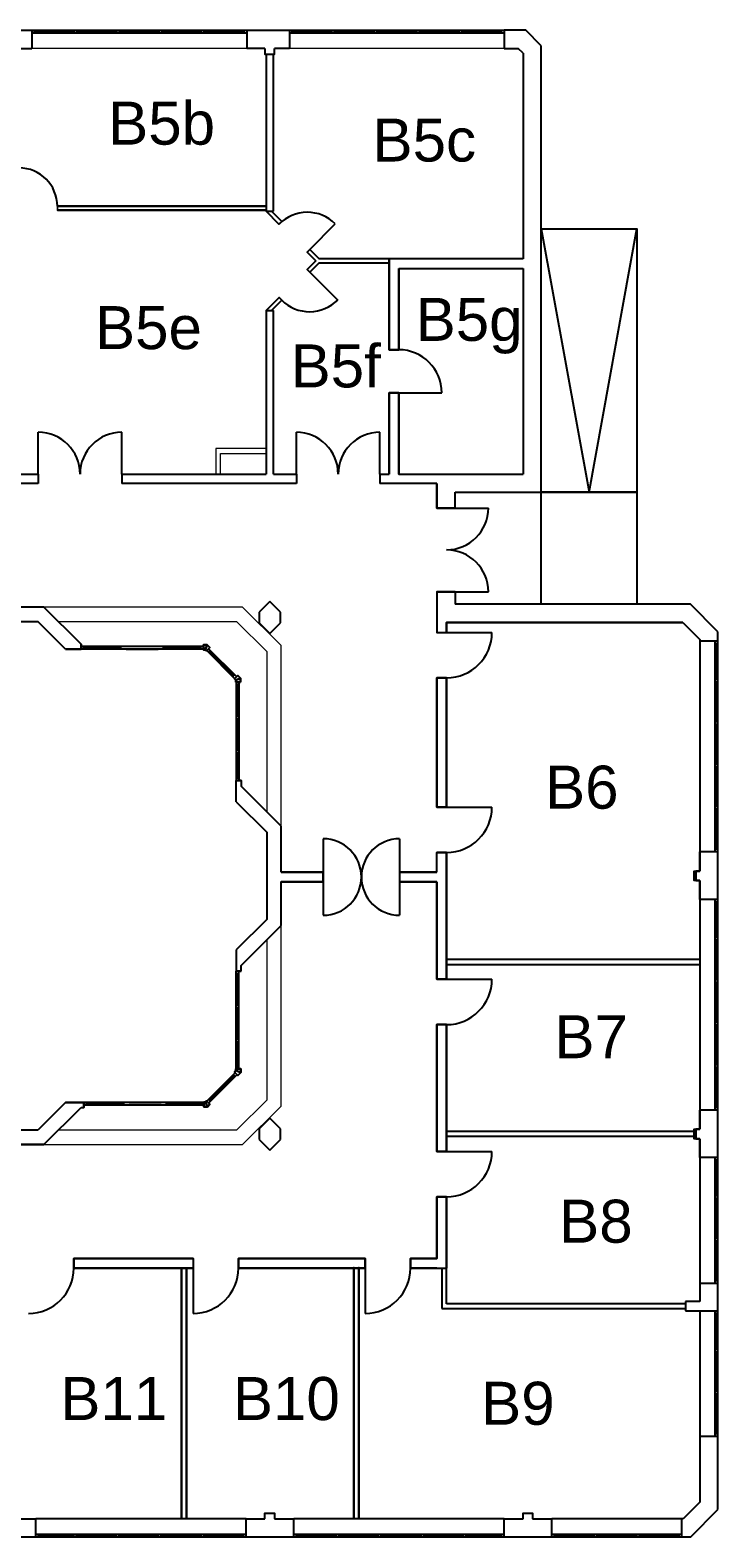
# Model space of a CAD drawing. Header units: millimetres. Extents: x -223503 to -221183, y 15861 to 17311.
# Drawn here: x -222531.59 to -222517.2, y 16062.03 to 16093.53 of the extents above; entities that cross this region are included whole.
import ezdxf

# ---------------------------------------------------------------- set-up
doc = ezdxf.new("R2010")
doc.units = ezdxf.units.MM
doc.linetypes.add('CACHE', pattern=[9.525, 6.35, -3.175])
for name, color, linetype in [('BA CLOISON', 8, 'Continuous'), ('BA FENETRE', 8, 'Continuous'), ('BA MURS', 8, 'Continuous'), ('BA MURS POUTRE', 8, 'CACHE'), ('BA PORTES', 8, 'Continuous')]:
    doc.layers.add(name, color=color, linetype=linetype)
doc.layers.add('NUMEROTATION', color=172, linetype='Continuous', lineweight=30)
doc.styles.get("Standard").update_dxf_attribs({"font": 'arial.ttf'})

# ---------------------------------------------------------------- blocks, each defined once
blk = doc.blocks.new('A$C2F2645E9')
at = {"layer": 'BA MURS'}
for p, q in [((0, 0.496), (0, 0.116)), ((0, 0.496), (0.995, 0.496)), ((0.995, 0.496), (0.995, 0.116)), ((0, 0.116), (0.392, 0.116)), ((0.592, 0.116), (0.995, 0.116))]:
    blk.add_line(p, q, dxfattribs=at)
blk.add_lwpolyline([(0.392, 0.116), (0.392, 0), (0.592, 0), (0.592, 0.116)], dxfattribs=at)
blk = doc.blocks.new('A$C617D50E7')
at = {"layer": 'BA FENETRE', "linetype": 'ByBlock', "lineweight": 25}
for p, q in [((0, 0), (0, 4.405)), ((0.056, 4.349), (0, 4.349)), ((0.056, 0), (0.056, 4.405)), ((0.056, 3.608), (0, 3.608)), ((0.056, 3.552), (0, 3.552)), ((0.056, 2.72), (0, 2.72)), ((0.056, 2.664), (0, 2.664)), ((0.056, 1.832), (0, 1.832)), ((0.056, 1.776), (0, 1.776)), ((0.056, 0.944), (0, 0.944)), ((0.056, 0.888), (0, 0.888)), ((0.056, 0.056), (0, 0.056))]:
    blk.add_line(p, q, dxfattribs=at)
for points in [[(0.028, 4.349), (0.028, 4.349), (0.028, 3.608), (0.028, 3.608)], [(0.028, 4.349), (0.028, 3.608), (0.028, 3.608), (0.028, 4.349)], [(0.028, 2.72), (0.028, 3.552), (0.028, 3.552), (0.028, 2.72)], [(0.028, 3.552), (0.028, 2.72), (0.028, 2.72), (0.028, 3.552)], [(0.028, 1.832), (0.028, 2.664), (0.028, 2.664), (0.028, 1.832)], [(0.028, 2.664), (0.028, 1.832), (0.028, 1.832), (0.028, 2.664)], [(0.028, 0.944), (0.028, 1.776), (0.028, 1.776), (0.028, 0.944)], [(0.028, 1.776), (0.028, 0.944), (0.028, 0.944), (0.028, 1.776)], [(0.028, 0.056), (0.028, 0.056), (0.028, 0.888), (0.028, 0.888)], [(0.028, 0.888), (0.028, 0.056), (0.028, 0.056), (0.028, 0.888)]]:
    blk.add_lwpolyline(points, close=True, dxfattribs=at)
blk = doc.blocks.new('A$C152152E4')
at = {"layer": 'BA FENETRE', "linetype": 'ByBlock', "lineweight": 25}
for p, q in [((0, 0), (0, 2.629)), ((0.056, 2.573), (0, 2.573)), ((0.056, 0), (0.056, 2.629)), ((0.056, 1.832), (0, 1.832)), ((0.056, 1.776), (0, 1.776)), ((0.056, 0.944), (0, 0.944)), ((0.056, 0.888), (0, 0.888)), ((0.056, 0.056), (0, 0.056)), ((0.056, 0), (0, 0))]:
    blk.add_line(p, q, dxfattribs=at)
for points in [[(0.028, 2.573), (0.028, 2.573), (0.028, 1.832), (0.028, 1.832)], [(0.028, 2.573), (0.028, 1.832), (0.028, 1.832), (0.028, 2.573)], [(0.028, 0.944), (0.028, 1.776), (0.028, 1.776), (0.028, 0.944)], [(0.028, 1.776), (0.028, 0.944), (0.028, 0.944), (0.028, 1.776)], [(0.028, 0.056), (0.028, 0.888), (0.028, 0.888), (0.028, 0.056)], [(0.028, 0.888), (0.028, 0.056), (0.028, 0.056), (0.028, 0.888)]]:
    blk.add_lwpolyline(points, close=True, dxfattribs=at)
blk = doc.blocks.new('A$C1C625496')
at = {"layer": 'BA FENETRE', "linetype": 'ByBlock', "lineweight": 25}
for p, q in [((0.995, 0.056), (5.4, 0.056)), ((0.995, 0), (5.4, 0)), ((1.051, 0), (1.051, 0.056)), ((1.792, 0), (1.792, 0.056)), ((1.848, 0), (1.848, 0.056)), ((2.68, 0), (2.68, 0.056)), ((2.736, 0), (2.736, 0.056)), ((3.568, 0), (3.568, 0.056)), ((3.624, 0), (3.624, 0.056)), ((4.456, 0), (4.456, 0.056)), ((4.512, 0), (4.512, 0.056)), ((5.344, 0), (5.344, 0.056)), ((6.395, 0.056), (10.8, 0.056)), ((6.395, 0), (10.8, 0)), ((6.451, 0), (6.451, 0.056)), ((7.283, 0), (7.283, 0.056)), ((7.339, 0), (7.339, 0.056)), ((8.171, 0), (8.171, 0.056)), ((8.227, 0), (8.227, 0.056)), ((9.059, 0), (9.059, 0.056)), ((9.115, 0), (9.115, 0.056)), ((9.947, 0), (9.947, 0.056)), ((10.003, 0), (10.003, 0.056)), ((10.744, 0), (10.744, 0.056)), ((11.795, 0.056), (14.515, 0.056)), ((11.795, 0), (14.459, 0)), ((11.851, 0), (11.851, 0.056)), ((12.683, 0), (12.683, 0.056)), ((12.739, 0), (12.739, 0.056)), ((13.571, 0), (13.571, 0.056)), ((13.627, 0), (13.627, 0.056)), ((14.459, 0), (14.459, 0.056)), ((14.515, 0), (14.515, 0.056))]:
    blk.add_line(p, q, dxfattribs=at)
for points in [[(1.051, 0.028), (1.051, 0.028), (1.792, 0.028), (1.792, 0.028)], [(1.792, 0.028), (1.051, 0.028), (1.051, 0.028), (1.792, 0.028)], [(1.848, 0.028), (2.68, 0.028), (2.68, 0.028), (1.848, 0.028)], [(2.68, 0.028), (1.848, 0.028), (1.848, 0.028), (2.68, 0.028)], [(2.736, 0.028), (3.568, 0.028), (3.568, 0.028), (2.736, 0.028)], [(3.568, 0.028), (2.736, 0.028), (2.736, 0.028), (3.568, 0.028)], [(3.624, 0.028), (4.456, 0.028), (4.456, 0.028), (3.624, 0.028)], [(4.456, 0.028), (3.624, 0.028), (3.624, 0.028), (4.456, 0.028)], [(5.344, 0.028), (5.344, 0.028), (4.512, 0.028), (4.512, 0.028)], [(5.344, 0.028), (4.512, 0.028), (4.512, 0.028), (5.344, 0.028)], [(6.451, 0.028), (6.451, 0.028), (7.283, 0.028), (7.283, 0.028)], [(7.283, 0.028), (6.451, 0.028), (6.451, 0.028), (7.283, 0.028)], [(7.339, 0.028), (8.171, 0.028), (8.171, 0.028), (7.339, 0.028)], [(8.171, 0.028), (7.339, 0.028), (7.339, 0.028), (8.171, 0.028)], [(8.227, 0.028), (9.059, 0.028), (9.059, 0.028), (8.227, 0.028)], [(9.059, 0.028), (8.227, 0.028), (8.227, 0.028), (9.059, 0.028)], [(9.115, 0.028), (9.947, 0.028), (9.947, 0.028), (9.115, 0.028)], [(9.947, 0.028), (9.115, 0.028), (9.115, 0.028), (9.947, 0.028)], [(10.744, 0.028), (10.744, 0.028), (10.003, 0.028), (10.003, 0.028)], [(10.744, 0.028), (10.003, 0.028), (10.003, 0.028), (10.744, 0.028)], [(11.851, 0.028), (11.851, 0.028), (12.683, 0.028), (12.683, 0.028)], [(12.683, 0.028), (11.851, 0.028), (11.851, 0.028), (12.683, 0.028)], [(12.739, 0.028), (13.571, 0.028), (13.571, 0.028), (12.739, 0.028)], [(13.571, 0.028), (12.739, 0.028), (12.739, 0.028), (13.571, 0.028)], [(13.627, 0.028), (14.459, 0.028), (14.459, 0.028), (13.627, 0.028)], [(14.459, 0.028), (13.627, 0.028), (13.627, 0.028), (14.459, 0.028)]]:
    blk.add_lwpolyline(points, close=True, dxfattribs=at)
at = {"layer": 'BA MURS'}
for p, q in [((15.269, 18.729), (14.889, 18.729)), ((15.269, 5.3), (14.889, 5.3)), ((14.889, 4.724), (15.269, 4.724)), ((15.269, 2.095), (14.889, 2.095)), ((14.515, 0), (14.515, 0.38))]:
    blk.add_line(p, q, dxfattribs=at)
at = {"xscale": -1}
for p, rotation in [((14.774, 13.329), 270), ((14.774, 7.929), 270), ((0, 0.496), 180), ((5.4, 0.496), 180), ((10.8, 0.496), 180)]:
    blk.add_blockref('A$C2F2645E9', p, dxfattribs=dict(at, rotation=rotation))
at = {"layer": 'BA MURS'}
for name, p in [('A$C617D50E7', (15.213, 14.324)), ('A$C617D50E7', (15.213, 8.924)), ('A$C152152E4', (15.213, 5.3)), ('A$C152152E4', (15.213, 2.095))]:
    blk.add_blockref(name, p, dxfattribs=at)

msp = doc.modelspace()

# ---------------------------------------------------------------- linework, layer by layer
at = {"layer": 'BA CLOISON', "linetype": 'Continuous', "lineweight": 0}
for p, q in [((-222526.654, 16084.781), (-222527.709, 16084.781)), ((-222527.709, 16084.781), (-222527.709, 16084.681)), ((-222527.709, 16084.681), (-222527.709, 16084.247)), ((-222527.609, 16084.681), (-222526.654, 16084.681)), ((-222527.609, 16084.247), (-222527.609, 16084.681))]:
    msp.add_line(p, q, dxfattribs=at)
at = {"layer": 'BA CLOISON'}
for p, q in [((-222517.582, 16074.096), (-222522.88, 16074.096)), ((-222522.88, 16073.996), (-222517.582, 16073.996)), ((-222517.655, 16070.503), (-222522.873, 16070.503)), ((-222522.873, 16070.403), (-222517.655, 16070.403)), ((-222528.424, 16067.647), (-222528.424, 16062.404)), ((-222528.424, 16062.404), (-222528.424, 16067.647)), ((-222528.424, 16067.647), (-222528.424, 16062.404)), ((-222528.424, 16062.404), (-222528.424, 16067.647)), ((-222528.324, 16062.404), (-222528.324, 16067.647)), ((-222528.324, 16067.647), (-222528.324, 16062.404)), ((-222528.324, 16062.404), (-222528.324, 16067.647)), ((-222528.324, 16067.647), (-222528.324, 16062.404)), ((-222522.98, 16067.647), (-222522.98, 16066.8)), ((-222522.88, 16066.9), (-222522.88, 16067.647)), ((-222522.98, 16066.8), (-222517.88, 16066.8)), ((-222517.88, 16066.9), (-222522.88, 16066.9))]:
    msp.add_line(p, q, dxfattribs=at)
at = {"layer": 'BA CLOISON', "linetype": 'Continuous', "lineweight": 0}
msp.add_lwpolyline([(-222531.024, 16089.767), (-222531.024, 16089.767), (-222531.024, 16089.847), (-222531.024, 16089.847)], close=True, dxfattribs=at)
at = {"layer": 'BA CLOISON'}
for points in [[(-222524.817, 16067.655), (-222524.817, 16067.655), (-222524.817, 16062.41), (-222524.817, 16062.41)], [(-222524.717, 16062.41), (-222524.717, 16062.41), (-222524.717, 16067.655), (-222524.717, 16067.655)]]:
    msp.add_lwpolyline(points, close=True, dxfattribs=at)
at = {"layer": 'BA FENETRE', "linetype": 'ByBlock', "lineweight": 25}
for p, q in [((-222531.557, 16093.53), (-222527.062, 16093.53)), ((-222531.557, 16093.474), (-222527.062, 16093.474)), ((-222531.501, 16093.474), (-222531.501, 16093.53)), ((-222530.669, 16093.474), (-222530.669, 16093.53)), ((-222530.613, 16093.474), (-222530.613, 16093.53)), ((-222529.781, 16093.474), (-222529.781, 16093.53)), ((-222529.725, 16093.474), (-222529.725, 16093.53)), ((-222528.894, 16093.474), (-222528.894, 16093.53)), ((-222528.838, 16093.474), (-222528.838, 16093.53)), ((-222528.006, 16093.474), (-222528.006, 16093.53)), ((-222527.95, 16093.474), (-222527.95, 16093.53)), ((-222527.118, 16093.474), (-222527.118, 16093.53)), ((-222526.167, 16093.527), (-222521.672, 16093.527)), ((-222526.167, 16093.471), (-222521.672, 16093.471)), ((-222526.111, 16093.471), (-222526.111, 16093.527)), ((-222525.279, 16093.471), (-222525.279, 16093.527)), ((-222525.223, 16093.471), (-222525.223, 16093.527)), ((-222524.391, 16093.471), (-222524.391, 16093.527)), ((-222524.335, 16093.471), (-222524.335, 16093.527)), ((-222523.504, 16093.471), (-222523.504, 16093.527)), ((-222523.448, 16093.471), (-222523.448, 16093.527)), ((-222522.616, 16093.471), (-222522.616, 16093.527)), ((-222522.56, 16093.471), (-222522.56, 16093.527)), ((-222521.728, 16093.471), (-222521.728, 16093.527)), ((-222527.965, 16080.645), (-222530.528, 16080.645)), ((-222527.965, 16080.589), (-222530.528, 16080.589)), ((-222530.472, 16080.589), (-222530.472, 16080.645)), ((-222530.472, 16080.617), (-222529.693, 16080.617)), ((-222529.693, 16080.617), (-222530.472, 16080.617)), ((-222529.693, 16080.589), (-222529.693, 16080.645)), ((-222529.693, 16080.617), (-222529.693, 16080.617)), ((-222528.913, 16080.589), (-222529.581, 16080.589)), ((-222529.581, 16080.589), (-222529.581, 16080.589)), ((-222529.581, 16080.589), (-222528.913, 16080.589)), ((-222529.581, 16080.589), (-222528.913, 16080.589)), ((-222529.581, 16080.589), (-222528.913, 16080.589)), ((-222528.913, 16080.589), (-222528.913, 16080.589)), ((-222528.801, 16080.589), (-222528.801, 16080.645)), ((-222528.021, 16080.589), (-222528.021, 16080.645)), ((-222527.898, 16080.557), (-222527.315, 16079.973)), ((-222527.868, 16080.526), (-222527.829, 16080.566)), ((-222527.859, 16080.596), (-222527.275, 16080.012)), ((-222527.354, 16080.012), (-222527.315, 16080.052)), ((-222527.29, 16079.937), (-222527.19, 16079.978)), ((-222527.19, 16079.978), (-222527.29, 16079.937)), ((-222527.29, 16079.937), (-222527.19, 16079.978)), ((-222527.19, 16079.978), (-222527.29, 16079.937)), ((-222527.29, 16079.894), (-222527.29, 16079.937)), ((-222527.29, 16079.937), (-222527.29, 16079.894)), ((-222527.29, 16079.937), (-222527.29, 16079.937)), ((-222527.29, 16079.937), (-222527.29, 16079.937)), ((-222527.29, 16079.937), (-222527.29, 16079.894)), ((-222527.29, 16079.894), (-222527.29, 16079.937)), ((-222527.19, 16079.894), (-222527.29, 16079.894)), ((-222527.29, 16079.894), (-222527.19, 16079.894)), ((-222527.29, 16079.894), (-222527.29, 16079.894)), ((-222527.29, 16079.894), (-222527.29, 16079.894)), ((-222527.29, 16079.894), (-222527.19, 16079.894)), ((-222527.19, 16079.894), (-222527.29, 16079.894)), ((-222527.28, 16079.894), (-222527.28, 16077.839)), ((-222527.224, 16079.894), (-222527.224, 16077.839)), ((-222527.19, 16079.978), (-222527.19, 16079.894)), ((-222527.19, 16079.894), (-222527.19, 16079.978)), ((-222527.19, 16079.978), (-222527.19, 16079.978)), ((-222527.19, 16079.978), (-222527.19, 16079.978)), ((-222527.19, 16079.978), (-222527.19, 16079.894)), ((-222527.19, 16079.894), (-222527.19, 16079.978)), ((-222527.19, 16079.894), (-222527.19, 16079.894)), ((-222527.19, 16079.894), (-222527.19, 16079.894)), ((-222527.28, 16079.845), (-222527.224, 16079.845)), ((-222527.28, 16079.192), (-222527.224, 16079.192)), ((-222527.28, 16079.136), (-222527.224, 16079.136)), ((-222527.28, 16078.483), (-222527.224, 16078.483)), ((-222527.28, 16078.427), (-222527.224, 16078.427)), ((-222527.28, 16077.899), (-222527.224, 16077.899)), ((-222527.28, 16071.81), (-222527.28, 16073.855)), ((-222527.28, 16073.799), (-222527.224, 16073.799)), ((-222527.224, 16071.81), (-222527.224, 16073.855)), ((-222527.28, 16073.146), (-222527.224, 16073.146)), ((-222527.28, 16073.09), (-222527.224, 16073.09)), ((-222527.28, 16072.437), (-222527.224, 16072.437)), ((-222527.28, 16072.381), (-222527.224, 16072.381)), ((-222527.252, 16071.81), (-222527.252, 16072.381)), ((-222527.252, 16072.381), (-222527.252, 16072.381)), ((-222527.252, 16072.381), (-222527.252, 16071.81)), ((-222527.897, 16071.138), (-222527.304, 16071.731)), ((-222527.857, 16071.098), (-222527.264, 16071.691)), ((-222527.324, 16071.671), (-222527.838, 16071.157)), ((-222527.838, 16071.157), (-222527.324, 16071.671)), ((-222527.344, 16071.691), (-222527.304, 16071.651)), ((-222527.962, 16071.105), (-222530.469, 16071.105)), ((-222530.413, 16071.049), (-222530.413, 16071.105)), ((-222530.413, 16071.077), (-222529.633, 16071.077)), ((-222529.633, 16071.077), (-222530.413, 16071.077)), ((-222529.633, 16071.049), (-222529.633, 16071.105)), ((-222529.633, 16071.077), (-222529.633, 16071.077)), ((-222528.854, 16071.105), (-222529.521, 16071.105)), ((-222529.521, 16071.105), (-222529.521, 16071.105)), ((-222529.521, 16071.105), (-222528.854, 16071.105)), ((-222529.521, 16071.105), (-222528.854, 16071.105)), ((-222529.521, 16071.105), (-222528.854, 16071.105)), ((-222528.854, 16071.105), (-222528.854, 16071.105)), ((-222528.742, 16071.049), (-222528.742, 16071.105)), ((-222528.742, 16071.077), (-222528.742, 16071.077)), ((-222528.742, 16071.077), (-222527.962, 16071.077)), ((-222527.962, 16071.077), (-222528.742, 16071.077)), ((-222527.857, 16071.177), (-222527.818, 16071.138)), ((-222527.962, 16071.049), (-222530.469, 16071.049))]:
    msp.add_line(p, q, dxfattribs=at)
for points in [[(-222531.501, 16093.502), (-222531.501, 16093.502), (-222530.669, 16093.502), (-222530.669, 16093.502)], [(-222530.669, 16093.502), (-222531.501, 16093.502), (-222531.501, 16093.502), (-222530.669, 16093.502)], [(-222530.613, 16093.502), (-222529.781, 16093.502), (-222529.781, 16093.502), (-222530.613, 16093.502)], [(-222529.781, 16093.502), (-222530.613, 16093.502), (-222530.613, 16093.502), (-222529.781, 16093.502)], [(-222529.725, 16093.502), (-222528.894, 16093.502), (-222528.894, 16093.502), (-222529.725, 16093.502)], [(-222528.894, 16093.502), (-222529.725, 16093.502), (-222529.725, 16093.502), (-222528.894, 16093.502)], [(-222528.838, 16093.502), (-222528.006, 16093.502), (-222528.006, 16093.502), (-222528.838, 16093.502)], [(-222528.006, 16093.502), (-222528.838, 16093.502), (-222528.838, 16093.502), (-222528.006, 16093.502)], [(-222527.118, 16093.502), (-222527.118, 16093.502), (-222527.95, 16093.502), (-222527.95, 16093.502)], [(-222527.118, 16093.502), (-222527.95, 16093.502), (-222527.95, 16093.502), (-222527.118, 16093.502)], [(-222526.111, 16093.499), (-222526.111, 16093.499), (-222525.279, 16093.499), (-222525.279, 16093.499)], [(-222525.279, 16093.499), (-222526.111, 16093.499), (-222526.111, 16093.499), (-222525.279, 16093.499)], [(-222525.223, 16093.499), (-222524.391, 16093.499), (-222524.391, 16093.499), (-222525.223, 16093.499)], [(-222524.391, 16093.499), (-222525.223, 16093.499), (-222525.223, 16093.499), (-222524.391, 16093.499)], [(-222524.335, 16093.499), (-222523.504, 16093.499), (-222523.504, 16093.499), (-222524.335, 16093.499)], [(-222523.504, 16093.499), (-222524.335, 16093.499), (-222524.335, 16093.499), (-222523.504, 16093.499)], [(-222523.448, 16093.499), (-222522.616, 16093.499), (-222522.616, 16093.499), (-222523.448, 16093.499)], [(-222522.616, 16093.499), (-222523.448, 16093.499), (-222523.448, 16093.499), (-222522.616, 16093.499)], [(-222521.728, 16093.499), (-222521.728, 16093.499), (-222522.56, 16093.499), (-222522.56, 16093.499)], [(-222521.728, 16093.499), (-222522.56, 16093.499), (-222522.56, 16093.499), (-222521.728, 16093.499)], [(-222528.801, 16080.617), (-222528.801, 16080.617), (-222528.021, 16080.617), (-222528.021, 16080.617)], [(-222527.929, 16080.576), (-222527.888, 16080.676), (-222527.965, 16080.676), (-222527.965, 16080.576)], [(-222527.888, 16080.676), (-222527.929, 16080.576), (-222527.965, 16080.576), (-222527.965, 16080.676)], [(-222527.888, 16080.676), (-222527.888, 16080.676), (-222527.965, 16080.676), (-222527.965, 16080.676)], [(-222527.965, 16080.576), (-222527.965, 16080.576), (-222527.965, 16080.676), (-222527.965, 16080.676)], [(-222527.929, 16080.576), (-222527.929, 16080.576), (-222527.965, 16080.576), (-222527.965, 16080.576)], [(-222527.929, 16080.576), (-222527.888, 16080.676), (-222527.888, 16080.676), (-222527.929, 16080.576)], [(-222527.929, 16080.576), (-222527.888, 16080.676), (-222527.833, 16080.621), (-222527.904, 16080.551)], [(-222527.888, 16080.676), (-222527.929, 16080.576), (-222527.904, 16080.551), (-222527.833, 16080.621)], [(-222527.929, 16080.576), (-222527.888, 16080.676), (-222527.888, 16080.676), (-222527.929, 16080.576)], [(-222527.888, 16080.676), (-222527.888, 16080.676), (-222527.833, 16080.621), (-222527.833, 16080.621)], [(-222527.335, 16080.032), (-222527.335, 16080.032), (-222527.848, 16080.546), (-222527.848, 16080.546)], [(-222527.29, 16079.937), (-222527.19, 16079.978), (-222527.249, 16080.038), (-222527.32, 16079.967)], [(-222527.19, 16079.978), (-222527.29, 16079.937), (-222527.32, 16079.967), (-222527.249, 16080.038)], [(-222527.32, 16079.967), (-222527.32, 16079.967), (-222527.249, 16080.038), (-222527.249, 16080.038)], [(-222527.29, 16079.937), (-222527.29, 16079.937), (-222527.32, 16079.967), (-222527.32, 16079.967)], [(-222527.29, 16079.937), (-222527.19, 16079.978), (-222527.19, 16079.978), (-222527.29, 16079.937)], [(-222527.19, 16079.978), (-222527.19, 16079.978), (-222527.249, 16080.038), (-222527.249, 16080.038)], [(-222527.252, 16079.845), (-222527.252, 16079.192), (-222527.252, 16079.192), (-222527.252, 16079.845)], [(-222527.252, 16079.136), (-222527.252, 16078.483), (-222527.252, 16078.483), (-222527.252, 16079.136)], [(-222527.252, 16073.799), (-222527.252, 16073.799), (-222527.252, 16073.146), (-222527.252, 16073.146)], [(-222527.252, 16072.437), (-222527.252, 16073.09), (-222527.252, 16073.09), (-222527.252, 16072.437)], [(-222527.187, 16071.733), (-222527.287, 16071.774), (-222527.317, 16071.744), (-222527.247, 16071.673)], [(-222527.287, 16071.774), (-222527.187, 16071.733), (-222527.247, 16071.673), (-222527.317, 16071.744)], [(-222527.287, 16071.774), (-222527.287, 16071.774), (-222527.317, 16071.744), (-222527.317, 16071.744)], [(-222527.247, 16071.673), (-222527.247, 16071.673), (-222527.317, 16071.744), (-222527.317, 16071.744)], [(-222527.287, 16071.774), (-222527.187, 16071.733), (-222527.187, 16071.81), (-222527.287, 16071.81)], [(-222527.187, 16071.733), (-222527.287, 16071.774), (-222527.287, 16071.81), (-222527.187, 16071.81)], [(-222527.287, 16071.774), (-222527.287, 16071.774), (-222527.287, 16071.81), (-222527.287, 16071.81)], [(-222527.287, 16071.81), (-222527.287, 16071.81), (-222527.187, 16071.81), (-222527.187, 16071.81)], [(-222527.187, 16071.733), (-222527.287, 16071.774), (-222527.287, 16071.774), (-222527.187, 16071.733)], [(-222527.287, 16071.774), (-222527.187, 16071.733), (-222527.187, 16071.733), (-222527.287, 16071.774)], [(-222527.187, 16071.733), (-222527.187, 16071.733), (-222527.187, 16071.81), (-222527.187, 16071.81)], [(-222527.884, 16071.016), (-222527.926, 16071.116), (-222527.962, 16071.116), (-222527.962, 16071.016)], [(-222527.926, 16071.116), (-222527.884, 16071.016), (-222527.962, 16071.016), (-222527.962, 16071.116)], [(-222527.926, 16071.116), (-222527.926, 16071.116), (-222527.962, 16071.116), (-222527.962, 16071.116)], [(-222527.962, 16071.016), (-222527.962, 16071.016), (-222527.962, 16071.116), (-222527.962, 16071.116)], [(-222527.926, 16071.116), (-222527.884, 16071.016), (-222527.83, 16071.071), (-222527.901, 16071.141)], [(-222527.884, 16071.016), (-222527.926, 16071.116), (-222527.901, 16071.141), (-222527.83, 16071.071)], [(-222527.926, 16071.116), (-222527.926, 16071.116), (-222527.901, 16071.141), (-222527.901, 16071.141)], [(-222527.884, 16071.016), (-222527.926, 16071.116), (-222527.926, 16071.116), (-222527.884, 16071.016)], [(-222527.926, 16071.116), (-222527.884, 16071.016), (-222527.884, 16071.016), (-222527.926, 16071.116)], [(-222527.901, 16071.141), (-222527.901, 16071.141), (-222527.83, 16071.071), (-222527.83, 16071.071)], [(-222527.884, 16071.016), (-222527.884, 16071.016), (-222527.83, 16071.071), (-222527.83, 16071.071)], [(-222527.884, 16071.016), (-222527.884, 16071.016), (-222527.962, 16071.016), (-222527.962, 16071.016)]]:
    msp.add_lwpolyline(points, close=True, dxfattribs=at)
msp.add_lwpolyline([(-222527.252, 16077.899), (-222527.252, 16078.427), (-222527.252, 16078.427), (-222527.252, 16077.899)], dxfattribs=at)
at = {"layer": 'BA MURS'}
for p, q in [((-222532.472, 16093.527), (-222531.557, 16093.53)), ((-222531.557, 16093.53), (-222531.557, 16093.147)), ((-222527.062, 16093.53), (-222526.167, 16093.527)), ((-222527.062, 16093.53), (-222527.062, 16093.147)), ((-222526.167, 16093.527), (-222526.167, 16093.147)), ((-222521.222, 16093.527), (-222521.672, 16093.527)), ((-222521.672, 16093.527), (-222521.672, 16093.147)), ((-222520.899, 16093.204), (-222521.222, 16093.527)), ((-222531.879, 16093.147), (-222531.557, 16093.147)), ((-222526.679, 16093.147), (-222527.062, 16093.147)), ((-222526.167, 16093.147), (-222526.479, 16093.147)), ((-222521.672, 16093.147), (-222521.379, 16093.147)), ((-222521.279, 16093.047), (-222521.379, 16093.147)), ((-222520.899, 16083.867), (-222520.899, 16093.204)), ((-222526.654, 16093.027), (-222526.654, 16089.744)), ((-222526.504, 16089.744), (-222526.504, 16093.027)), ((-222521.279, 16093.047), (-222521.279, 16088.747)), ((-222526.654, 16089.744), (-222526.386, 16089.475)), ((-222526.654, 16089.744), (-222526.386, 16089.475)), ((-222526.386, 16089.475), (-222526.654, 16089.744)), ((-222526.386, 16089.475), (-222526.654, 16089.744)), ((-222526.654, 16089.744), (-222526.386, 16089.475)), ((-222526.654, 16089.744), (-222526.504, 16089.744)), ((-222526.329, 16089.532), (-222526.541, 16089.744)), ((-222526.541, 16089.744), (-222526.329, 16089.532)), ((-222526.329, 16089.532), (-222526.541, 16089.744)), ((-222526.541, 16089.744), (-222526.329, 16089.532)), ((-222526.329, 16089.532), (-222526.541, 16089.744)), ((-222526.386, 16089.475), (-222526.329, 16089.532)), ((-222526.386, 16089.475), (-222526.386, 16089.475)), ((-222526.329, 16089.532), (-222526.329, 16089.532)), ((-222525.742, 16088.945), (-222525.209, 16089.478)), ((-222525.742, 16088.945), (-222525.209, 16089.478)), ((-222524.079, 16088.747), (-222525.544, 16088.747)), ((-222521.279, 16088.747), (-222524.079, 16088.747)), ((-222525.617, 16088.707), (-222525.797, 16088.527)), ((-222525.797, 16088.527), (-222525.617, 16088.707)), ((-222525.797, 16088.527), (-222525.617, 16088.707)), ((-222525.617, 16088.707), (-222525.797, 16088.527)), ((-222525.797, 16088.527), (-222525.617, 16088.707)), ((-222525.797, 16088.527), (-222525.797, 16088.527)), ((-222525.74, 16088.471), (-222525.797, 16088.527)), ((-222525.544, 16088.667), (-222525.74, 16088.471)), ((-222525.74, 16088.471), (-222525.544, 16088.667)), ((-222525.544, 16088.667), (-222525.74, 16088.471)), ((-222525.544, 16088.667), (-222525.74, 16088.471)), ((-222525.74, 16088.471), (-222525.544, 16088.667)), ((-222525.74, 16088.471), (-222525.74, 16088.471)), ((-222525.74, 16088.471), (-222525.157, 16087.887)), ((-222525.544, 16088.667), (-222524.079, 16088.667)), ((-222523.879, 16088.547), (-222521.279, 16088.547)), ((-222521.279, 16088.547), (-222521.279, 16084.247)), ((-222526.654, 16087.67), (-222526.384, 16087.94)), ((-222526.541, 16087.67), (-222526.327, 16087.884)), ((-222526.654, 16087.67), (-222526.654, 16084.247)), ((-222526.654, 16087.67), (-222526.504, 16087.67)), ((-222526.504, 16084.247), (-222526.504, 16087.67)), ((-222531.422, 16084.047), (-222535.073, 16084.047)), ((-222531.904, 16084.247), (-222531.422, 16084.247)), ((-222531.422, 16084.247), (-222531.422, 16084.047)), ((-222529.673, 16084.247), (-222526.654, 16084.247)), ((-222529.673, 16084.247), (-222529.673, 16084.047)), ((-222526.022, 16084.047), (-222529.673, 16084.047)), ((-222526.504, 16084.247), (-222526.022, 16084.247)), ((-222526.022, 16084.247), (-222526.022, 16084.047)), ((-222524.273, 16084.247), (-222524.079, 16084.247)), ((-222524.273, 16084.247), (-222524.273, 16084.047)), ((-222523.08, 16084.047), (-222524.273, 16084.047)), ((-222523.879, 16084.247), (-222521.279, 16084.247)), ((-222523.08, 16084.047), (-222523.08, 16083.538)), ((-222523.08, 16083.538), (-222523.08, 16084.047)), ((-222522.7, 16083.867), (-222520.899, 16083.867)), ((-222522.7, 16083.538), (-222522.7, 16083.867)), ((-222523.08, 16083.538), (-222522.7, 16083.538)), ((-222522.7, 16083.538), (-222523.08, 16083.538)), ((-222522.7, 16081.788), (-222522.7, 16081.526)), ((-222531.306, 16081.467), (-222533.356, 16081.467)), ((-222530.528, 16080.689), (-222531.306, 16081.467)), ((-222526.579, 16081.582), (-222526.804, 16081.357)), ((-222526.354, 16081.357), (-222526.579, 16081.582)), ((-222517.778, 16081.525), (-222522.7, 16081.526)), ((-222517.202, 16080.948), (-222517.778, 16081.525)), ((-222533.232, 16081.167), (-222531.43, 16081.167)), ((-222533.232, 16081.167), (-222531.43, 16081.167)), ((-222526.804, 16081.357), (-222526.804, 16081.137)), ((-222526.354, 16081.137), (-222526.354, 16081.357)), ((-222526.804, 16081.137), (-222526.579, 16080.912)), ((-222526.579, 16080.912), (-222526.354, 16081.137)), ((-222522.88, 16081.146), (-222517.936, 16081.145)), ((-222517.936, 16081.145), (-222522.88, 16081.146)), ((-222522.88, 16081.146), (-222517.936, 16081.145)), ((-222517.936, 16081.145), (-222522.7, 16081.146)), ((-222517.936, 16081.145), (-222517.582, 16080.791)), ((-222517.202, 16079.949), (-222517.202, 16080.948)), ((-222517.582, 16080.791), (-222517.582, 16079.949)), ((-222517.582, 16079.949), (-222517.582, 16075.947)), ((-222517.202, 16062.595), (-222517.202, 16079.949)), ((-222527.28, 16077.397), (-222527.28, 16077.839)), ((-222527.18, 16077.839), (-222527.18, 16077.721)), ((-222526.343, 16076.884), (-222527.18, 16077.721)), ((-222527.28, 16077.455), (-222527.28, 16077.455)), ((-222527.28, 16077.397), (-222526.643, 16076.76)), ((-222526.643, 16076.76), (-222526.643, 16074.934)), ((-222526.643, 16076.76), (-222526.643, 16074.934)), ((-222526.343, 16075.922), (-222526.343, 16076.884)), ((-222523.862, 16075.922), (-222523.862, 16075.922)), ((-222523.08, 16075.922), (-222523.862, 16075.922)), ((-222523.862, 16075.922), (-222523.862, 16075.722)), ((-222523.08, 16075.922), (-222523.862, 16075.922)), ((-222523.862, 16075.922), (-222523.862, 16075.722)), ((-222523.08, 16075.922), (-222523.862, 16075.922)), ((-222523.862, 16075.922), (-222523.08, 16075.922)), ((-222523.862, 16075.922), (-222523.08, 16075.922)), ((-222523.862, 16075.922), (-222523.862, 16075.922)), ((-222517.582, 16075.947), (-222517.661, 16075.947)), ((-222517.661, 16075.947), (-222517.661, 16075.747)), ((-222517.661, 16075.747), (-222517.661, 16075.947)), ((-222517.661, 16075.947), (-222517.582, 16075.947)), ((-222517.582, 16075.947), (-222517.661, 16075.947)), ((-222517.661, 16075.947), (-222517.661, 16075.947)), ((-222517.661, 16075.947), (-222517.661, 16075.947)), ((-222517.661, 16075.947), (-222517.661, 16075.747)), ((-222526.343, 16074.81), (-222526.343, 16075.722)), ((-222523.862, 16075.722), (-222523.08, 16075.722)), ((-222523.862, 16075.722), (-222523.08, 16075.722)), ((-222523.08, 16075.722), (-222523.862, 16075.722)), ((-222523.862, 16075.722), (-222523.08, 16075.722)), ((-222523.08, 16075.722), (-222523.862, 16075.722)), ((-222523.862, 16075.722), (-222523.862, 16075.722)), ((-222517.661, 16075.747), (-222517.582, 16075.747)), ((-222517.582, 16075.747), (-222517.661, 16075.747)), ((-222517.661, 16075.747), (-222517.661, 16075.747)), ((-222517.582, 16075.747), (-222517.582, 16070.547)), ((-222526.643, 16074.934), (-222527.28, 16074.297)), ((-222527.18, 16073.973), (-222526.343, 16074.81)), ((-222527.28, 16074.297), (-222527.28, 16073.855)), ((-222527.28, 16074.239), (-222527.28, 16074.239)), ((-222527.18, 16073.855), (-222527.18, 16073.973)), ((-222530.853, 16071.105), (-222531.43, 16070.527)), ((-222531.306, 16070.227), (-222530.528, 16071.005)), ((-222530.528, 16071.005), (-222530.469, 16071.005)), ((-222526.579, 16070.782), (-222526.804, 16070.557)), ((-222526.354, 16070.557), (-222526.579, 16070.782)), ((-222531.43, 16070.527), (-222533.232, 16070.527)), ((-222531.43, 16070.527), (-222533.232, 16070.527)), ((-222526.804, 16070.557), (-222526.804, 16070.337)), ((-222526.354, 16070.337), (-222526.354, 16070.557)), ((-222517.662, 16070.547), (-222517.662, 16070.347)), ((-222517.582, 16070.547), (-222517.662, 16070.547)), ((-222526.804, 16070.337), (-222526.579, 16070.112)), ((-222526.579, 16070.112), (-222526.354, 16070.337)), ((-222517.662, 16070.347), (-222517.582, 16070.347)), ((-222517.582, 16070.347), (-222517.582, 16066.95)), ((-222528.185, 16067.847), (-222528.185, 16067.647)), ((-222517.88, 16066.95), (-222517.88, 16066.75)), ((-222517.582, 16066.95), (-222517.88, 16066.95)), ((-222517.88, 16066.75), (-222517.582, 16066.75)), ((-222517.582, 16066.75), (-222517.582, 16062.752)), ((-222517.582, 16062.752), (-222517.929, 16062.406)), ((-222517.771, 16062.026), (-222517.202, 16062.595)), ((-222527.072, 16062.406), (-222531.477, 16062.406)), ((-222521.672, 16062.406), (-222526.077, 16062.406)), ((-222517.929, 16062.406), (-222520.677, 16062.406)), ((-222534.145, 16062.026), (-222517.771, 16062.026))]:
    msp.add_line(p, q, dxfattribs=at)
for points in [[(-222526.679, 16093.147), (-222526.679, 16093.027), (-222526.479, 16093.027), (-222526.479, 16093.147)], [(-222520.899, 16089.375), (-222519.899, 16083.867), (-222518.899, 16089.375)], [(-222525.617, 16088.707), (-222525.799, 16088.888), (-222525.617, 16088.707)], [(-222525.617, 16088.707), (-222525.799, 16088.888), (-222525.799, 16088.888), (-222525.617, 16088.707)], [(-222524.079, 16088.747), (-222524.079, 16086.847), (-222523.879, 16086.847), (-222523.879, 16088.547)], [(-222526.541, 16087.67), (-222526.327, 16087.884), (-222526.541, 16087.67)], [(-222526.541, 16087.67), (-222526.327, 16087.884), (-222526.327, 16087.884), (-222526.541, 16087.67)], [(-222526.327, 16087.884), (-222526.327, 16087.884), (-222526.384, 16087.94)], [(-222526.384, 16087.94), (-222526.384, 16087.94), (-222526.327, 16087.884), (-222526.327, 16087.884), (-222526.384, 16087.94)], [(-222523.879, 16084.247), (-222523.879, 16085.947), (-222524.079, 16085.947), (-222524.079, 16084.247)], [(-222523.08, 16081.788), (-222523.08, 16081.788), (-222523.08, 16080.936), (-222522.88, 16080.936), (-222522.88, 16080.936)], [(-222530.853, 16080.589), (-222530.853, 16080.589), (-222530.853, 16080.589), (-222531.43, 16081.167)], [(-222523.08, 16075.922), (-222523.08, 16076.337)], [(-222526.343, 16075.722), (-222525.462, 16075.722), (-222525.462, 16075.922), (-222526.343, 16075.922)], [(-222523.08, 16075.722), (-222523.08, 16073.686), (-222523.08, 16075.722)], [(-222523.08, 16067.647), (-222523.635, 16067.647), (-222522.88, 16067.647), (-222522.88, 16069.137), (-222522.88, 16067.647)], [(-222523.08, 16067.847), (-222523.08, 16069.137), (-222523.08, 16067.847)]]:
    msp.add_lwpolyline(points, dxfattribs=at)
for points in [[(-222531.024, 16089.847), (-222526.654, 16089.847), (-222531.024, 16089.847)], [(-222526.654, 16089.767), (-222531.024, 16089.767), (-222531.024, 16089.767)], [(-222526.329, 16089.532), (-222526.329, 16089.532), (-222526.386, 16089.475), (-222526.386, 16089.475)], [(-222520.899, 16089.375), (-222518.899, 16089.375), (-222518.899, 16083.867), (-222520.899, 16083.867)], [(-222525.799, 16088.888), (-222525.799, 16088.888), (-222525.742, 16088.945), (-222525.742, 16088.945)], [(-222525.544, 16088.747), (-222525.544, 16088.747), (-222525.742, 16088.945)], [(-222525.742, 16088.945), (-222525.544, 16088.747), (-222525.742, 16088.945)], [(-222524.079, 16088.547), (-222524.079, 16088.747), (-222524.079, 16086.847)], [(-222524.079, 16086.847), (-222524.079, 16088.747), (-222524.079, 16086.847)], [(-222525.74, 16088.471), (-222525.74, 16088.471), (-222525.797, 16088.527), (-222525.797, 16088.527)], [(-222523.879, 16088.547), (-222523.879, 16086.847), (-222523.879, 16088.547)], [(-222523.879, 16088.547), (-222523.879, 16086.847), (-222523.879, 16086.847)], [(-222526.654, 16087.67), (-222526.384, 16087.94), (-222526.654, 16087.67)], [(-222526.654, 16087.67), (-222526.384, 16087.94), (-222526.384, 16087.94)], [(-222523.879, 16086.847), (-222523.879, 16086.847), (-222524.079, 16086.847), (-222524.079, 16086.847)], [(-222524.079, 16084.247), (-222524.079, 16085.947), (-222524.079, 16084.247)], [(-222524.079, 16084.247), (-222524.079, 16085.947), (-222524.079, 16085.947)], [(-222524.079, 16085.947), (-222524.079, 16085.947), (-222523.879, 16085.947), (-222523.879, 16085.947)], [(-222523.879, 16084.247), (-222523.879, 16084.247), (-222523.879, 16085.947)], [(-222523.879, 16085.947), (-222523.879, 16084.247), (-222523.879, 16085.947)], [(-222520.899, 16083.867), (-222518.899, 16083.867), (-222518.899, 16081.525), (-222520.899, 16081.525)], [(-222522.86, 16083.538), (-222523.08, 16083.538), (-222523.08, 16083.538), (-222522.7, 16083.538)], [(-222522.86, 16081.788), (-222523.08, 16081.788), (-222523.08, 16081.788), (-222522.7, 16081.788)], [(-222522.88, 16080.936), (-222522.88, 16080.936), (-222522.88, 16081.146)], [(-222522.88, 16081.146), (-222522.88, 16080.936), (-222522.88, 16081.146)], [(-222530.853, 16080.589), (-222530.853, 16080.589), (-222530.528, 16080.589), (-222530.528, 16080.589)], [(-222530.528, 16080.589), (-222530.528, 16080.589), (-222530.528, 16080.689), (-222530.528, 16080.689)], [(-222523.08, 16079.987), (-222523.08, 16079.987), (-222523.08, 16077.286)], [(-222523.08, 16077.286), (-222523.08, 16079.987), (-222523.08, 16077.286)], [(-222523.08, 16079.987), (-222523.08, 16079.987), (-222522.88, 16079.987), (-222522.88, 16079.987)], [(-222522.88, 16077.286), (-222522.88, 16077.286), (-222522.88, 16079.987)], [(-222522.88, 16079.987), (-222522.88, 16077.286), (-222522.88, 16079.987)], [(-222527.18, 16077.839), (-222527.18, 16077.839), (-222527.28, 16077.839), (-222527.28, 16077.839)], [(-222523.08, 16077.286), (-222523.08, 16077.286), (-222522.88, 16077.286), (-222522.88, 16077.286)], [(-222522.88, 16076.337), (-222522.88, 16076.337), (-222523.08, 16076.337), (-222523.08, 16076.337)], [(-222522.88, 16073.686), (-222522.88, 16073.686), (-222522.88, 16076.337)], [(-222522.88, 16076.337), (-222522.88, 16073.686), (-222522.88, 16076.337)], [(-222526.343, 16075.922), (-222525.462, 16075.922), (-222526.343, 16075.922)], [(-222526.343, 16075.922), (-222525.462, 16075.922), (-222525.462, 16075.922)], [(-222525.462, 16075.922), (-222525.462, 16075.922), (-222525.462, 16075.722), (-222525.462, 16075.722)], [(-222526.343, 16075.722), (-222526.343, 16075.722), (-222525.462, 16075.722)], [(-222525.462, 16075.722), (-222526.343, 16075.722), (-222525.462, 16075.722)], [(-222527.18, 16073.855), (-222527.18, 16073.855), (-222527.28, 16073.855), (-222527.28, 16073.855)], [(-222522.88, 16073.686), (-222522.88, 16073.686), (-222523.08, 16073.686), (-222523.08, 16073.686)], [(-222523.08, 16072.737), (-222523.08, 16072.737), (-222523.08, 16070.086)], [(-222523.08, 16070.086), (-222523.08, 16072.737), (-222523.08, 16070.086)], [(-222523.08, 16072.737), (-222523.08, 16072.737), (-222522.88, 16072.737), (-222522.88, 16072.737)], [(-222522.88, 16070.086), (-222522.88, 16070.086), (-222522.88, 16072.737)], [(-222522.88, 16072.737), (-222522.88, 16070.086), (-222522.88, 16072.737)], [(-222530.853, 16071.105), (-222530.853, 16071.105), (-222530.469, 16071.105), (-222530.469, 16071.105)], [(-222530.469, 16071.105), (-222530.469, 16071.105), (-222530.469, 16071.005), (-222530.469, 16071.005)], [(-222532.932, 16070.227), (-222532.932, 16070.227), (-222531.306, 16070.227), (-222531.306, 16070.227)], [(-222523.08, 16070.086), (-222523.08, 16070.086), (-222522.88, 16070.086), (-222522.88, 16070.086)], [(-222522.88, 16069.137), (-222522.88, 16069.137), (-222523.08, 16069.137), (-222523.08, 16069.137)], [(-222528.185, 16067.847), (-222528.185, 16067.847), (-222530.681, 16067.847)], [(-222530.681, 16067.847), (-222528.185, 16067.847), (-222530.681, 16067.847)], [(-222530.681, 16067.647), (-222530.681, 16067.647), (-222530.681, 16067.847), (-222530.681, 16067.847)], [(-222530.681, 16067.647), (-222530.681, 16067.647), (-222528.185, 16067.647)], [(-222528.185, 16067.647), (-222530.681, 16067.647), (-222528.185, 16067.647)], [(-222524.585, 16067.847), (-222524.585, 16067.847), (-222527.235, 16067.847)], [(-222527.235, 16067.847), (-222524.585, 16067.847), (-222527.235, 16067.847)], [(-222527.235, 16067.847), (-222527.235, 16067.847), (-222527.235, 16067.647), (-222527.235, 16067.647)], [(-222527.235, 16067.647), (-222527.235, 16067.647), (-222524.585, 16067.647)], [(-222524.585, 16067.647), (-222527.235, 16067.647), (-222524.585, 16067.647)], [(-222524.585, 16067.847), (-222524.585, 16067.847), (-222524.585, 16067.647), (-222524.585, 16067.647)], [(-222523.635, 16067.847), (-222523.08, 16067.847), (-222523.635, 16067.847)], [(-222523.635, 16067.847), (-222523.08, 16067.847), (-222523.08, 16067.847)], [(-222523.635, 16067.647), (-222523.635, 16067.647), (-222523.635, 16067.847), (-222523.635, 16067.847)], [(-222523.635, 16067.647), (-222523.635, 16067.647), (-222523.08, 16067.647)]]:
    msp.add_lwpolyline(points, close=True, dxfattribs=at)
for centre, radius, start, end in [((-222525.796, 16088.895), 0.827, 44.8127, 135.4522), ((-222525.744, 16088.468), 0.826, 225, 315.299)]:
    msp.add_arc(centre, radius, start, end, dxfattribs=at)
at = {"layer": 'BA MURS POUTRE', "linetype": 'Continuous', "lineweight": 0}
for p, q in [((-222527.062, 16093.147), (-222531.557, 16093.147)), ((-222521.672, 16093.147), (-222526.167, 16093.147)), ((-222527.149, 16081.467), (-222537.264, 16081.467)), ((-222526.343, 16080.662), (-222527.149, 16081.467)), ((-222531.006, 16081.167), (-222527.273, 16081.167)), ((-222527.273, 16081.167), (-222526.643, 16080.538)), ((-222526.643, 16080.538), (-222526.643, 16077.184)), ((-222526.343, 16075.922), (-222526.343, 16080.662)), ((-222526.343, 16071.032), (-222526.343, 16075.722)), ((-222526.643, 16074.51), (-222526.643, 16071.156)), ((-222526.643, 16071.156), (-222527.273, 16070.527)), ((-222527.149, 16070.227), (-222526.343, 16071.032)), ((-222527.273, 16070.527), (-222531.006, 16070.527)), ((-222537.264, 16070.227), (-222527.149, 16070.227))]:
    msp.add_line(p, q, dxfattribs=at)
at = {"layer": 'BA PORTES', "lineweight": 25}
for p, q in [((-222523.879, 16085.947), (-222522.979, 16085.947)), ((-222531.422, 16084.247), (-222531.422, 16085.122)), ((-222529.673, 16084.247), (-222529.673, 16085.122)), ((-222526.022, 16084.247), (-222526.022, 16085.122)), ((-222524.273, 16084.247), (-222524.273, 16085.122)), ((-222522.88, 16083.538), (-222522.005, 16083.538)), ((-222522.88, 16081.788), (-222522.005, 16081.788)), ((-222522.88, 16080.936), (-222521.931, 16080.936)), ((-222522.88, 16077.286), (-222521.931, 16077.286)), ((-222525.462, 16076.622), (-222525.462, 16075.822)), ((-222523.862, 16076.622), (-222523.862, 16075.822)), ((-222525.462, 16075.822), (-222525.462, 16075.022)), ((-222523.862, 16075.822), (-222523.862, 16075.022)), ((-222522.88, 16073.686), (-222521.931, 16073.686)), ((-222522.88, 16070.086), (-222521.931, 16070.086)), ((-222528.185, 16067.647), (-222528.185, 16066.698)), ((-222524.585, 16067.647), (-222524.585, 16066.698))]:
    msp.add_line(p, q, dxfattribs=at)
for centre, radius, start, end in [((-222531.826, 16089.847), 0.802, 0, 90), ((-222523.879, 16085.947), 0.9, 0, 90), ((-222531.422, 16084.247), 0.875, 0, 90), ((-222529.673, 16084.247), 0.875, 90, 180), ((-222526.022, 16084.247), 0.875, 0, 90), ((-222524.273, 16084.247), 0.875, 90, 180), ((-222522.88, 16083.538), 0.875, 270.006, 359.9947), ((-222522.88, 16081.788), 0.875, 359.9947, 89.9835), ((-222522.88, 16080.936), 0.95, 270, 0), ((-222522.88, 16077.286), 0.95, 270, 0), ((-222525.462, 16075.822), 0.8, 270, 90), ((-222523.862, 16075.822), 0.8, 90, 270), ((-222522.88, 16073.686), 0.95, 270, 0), ((-222522.88, 16070.086), 0.95, 270, 0), ((-222531.63, 16067.647), 0.95, 270, 0), ((-222528.185, 16067.647), 0.95, 270, 0), ((-222524.585, 16067.647), 0.95, 270, 0)]:
    msp.add_arc(centre, radius, start, end, dxfattribs=at)

# ---------------------------------------------------------------- block references
at = {"layer": 'BA MURS'}
msp.add_blockref('A$C1C625496', (-222532.472, 16062.026), dxfattribs=at)

# ---------------------------------------------------------------- texts
at = {"layer": 'NUMEROTATION', "char_height": 0.9, "attachment_point": 1}
for s, insert in [('B5b', (-222529.96, 16092.035)), ('B5c', (-222524.428, 16091.682)), ('B5g', (-222523.526, 16087.932)), ('B5e', (-222530.235, 16087.76)), ('B5f', (-222526.142, 16086.959)), ('B6', (-222520.818, 16078.151)), ('B7', (-222520.622, 16072.933)), ('B8', (-222520.523, 16069.076)), ('B11', (-222530.961, 16065.368)), ('B10', (-222527.35, 16065.368)), ('B9', (-222522.156, 16065.269))]:
    msp.add_mtext_dynamic_manual_height_columns(s, width=2.58775, gutter_width=12.5, heights=[0], dxfattribs=dict(at, insert=insert))

doc.saveas('drawing.dxf')
